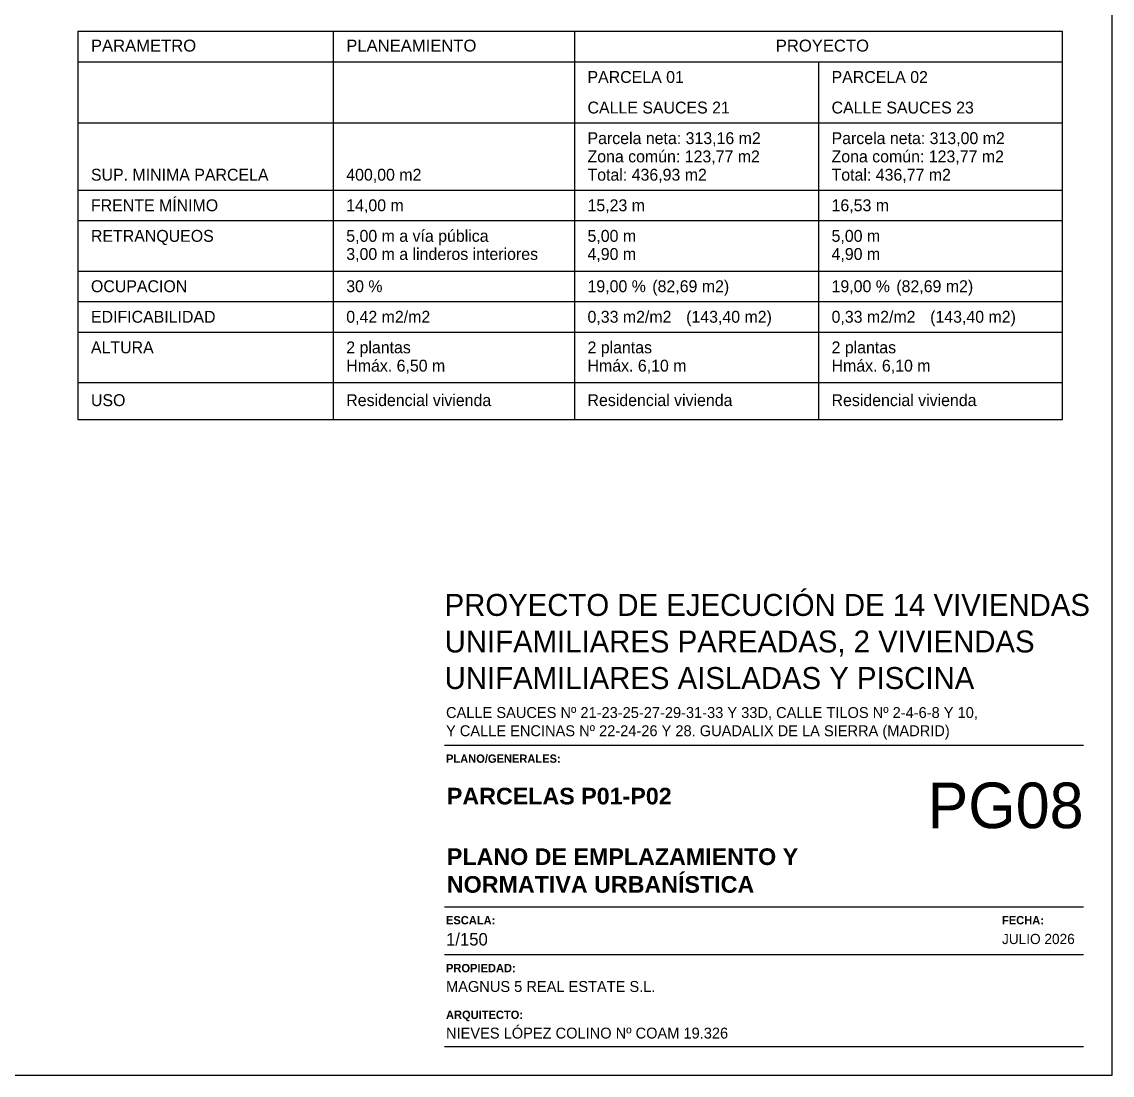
# Model space of a CAD drawing. Header units: millimetres. Extents: x 441061 to 442903, y 4515148 to 4515613.
# Drawn here: x 442300.66 to 442323.53, y 4515512.45 to 4515534.54 of the extents above; entities that cross this region are included whole.
import ezdxf

# ---------------------------------------------------------------- set-up
doc = ezdxf.new("R2010")
doc.units = ezdxf.units.MM
doc.layers.add('01_cartela', color=6, linetype='Continuous', plot=False)
doc.layers.add('01_texto cartela', color=5, linetype='Continuous')
doc.layers.add('01_textos', color=7, linetype='Continuous')
doc.styles.add('Century Gothic', font='', dxfattribs={"height": 2})
doc.styles.add('Century Gothic_3', font='', dxfattribs={"height": 4.5})
doc.styles.add('Century Gothic_6', font='', dxfattribs={"height": 11})
doc.styles.add('NIEVES2', font='sanss___.ttf')
doc.styles.add('NIEVES3', font='swisseb.ttf')
doc.styles.get('Century Gothic').set_extended_font_data('Century Gothic')
doc.styles.get('Century Gothic_3').set_extended_font_data('Century Gothic')
doc.styles.get('Century Gothic_6').set_extended_font_data('Century Gothic')

msp = doc.modelspace()

# ---------------------------------------------------------------- linework, layer by layer
at = {"layer": '01_cartela', "color": 3, "elevation": 0}
msp.add_lwpolyline([(442262.258, 4515555.517), (442262.258, 4515512.447), (442323.534, 4515512.447), (442323.534, 4515555.517)], close=True, dxfattribs=at)
at = {"layer": '01_texto cartela'}
for p, q in [((442309.532, 4515519.369, 0), (442322.934, 4515519.369, 0)), ((442309.532, 4515515.98, 0), (442322.934, 4515515.98, 0)), ((442309.532, 4515514.976, 0), (442322.934, 4515514.976, 0)), ((442309.532, 4515513.047, 0), (442322.934, 4515513.047, 0))]:
    msp.add_line(p, q, dxfattribs=at)
at = {"layer": '01_textos', "ltscale": 0.01}
for p, q in [((442301.84, 4515534.347, 0), (442301.84, 4515526.204, 0)), ((442301.84, 4515534.347, 0), (442322.492, 4515534.347, 0)), ((442307.194, 4515534.347, 0), (442307.194, 4515526.204, 0)), ((442312.255, 4515534.347, 0), (442312.255, 4515526.204, 0)), ((442322.492, 4515526.204, 0), (442322.492, 4515534.347, 0)), ((442301.84, 4515533.705, 0), (442322.492, 4515533.705, 0)), ((442317.373, 4515533.705, 0), (442317.373, 4515526.204, 0)), ((442301.84, 4515532.423, 0), (442322.492, 4515532.423, 0)), ((442301.84, 4515531.014, 0), (442322.492, 4515531.014, 0)), ((442301.84, 4515530.373, 0), (442322.492, 4515530.373, 0)), ((442301.84, 4515529.316, 0), (442322.492, 4515529.316, 0)), ((442301.84, 4515528.675, 0), (442322.492, 4515528.675, 0)), ((442301.84, 4515528.034, 0), (442322.492, 4515528.034, 0)), ((442301.84, 4515526.977, 0), (442322.492, 4515526.977, 0)), ((442301.84, 4515526.204, 0), (442322.492, 4515526.204, 0))]:
    msp.add_line(p, q, dxfattribs=at)

# ---------------------------------------------------------------- texts
at = {"layer": '01_texto cartela'}
for s, insert, char_height, width, attachment_point, style in [('\\PPROYECTO DE EJECUCIÓN DE 14 VIVIENDAS UNIFAMILIARES PAREADAS, 2 VIVIENDAS UNIFAMILIARES AISLADAS Y PISCINA', (442309.532, 4515523.309, 0), 0.46, 13.64434, 1, 'Century Gothic_3'), ('CALLE SAUCES Nº 21-23-25-27-29-31-33 Y 33D, CALLE TILOS Nº 2-4-6-8 Y 10, \\PY CALLE ENCINAS Nº 22-24-26 Y 28. GUADALIX DE LA SIERRA (MADRID)', (442309.561, 4515520.169, 0), 0.2291, 18.49362, 1, 'Century Gothic'), ('{\\fCentury Gothic|b1|i0|c0|p34;PLANO/GENERALES: }', (442309.561, 4515519.175, 0), 0.17403, 4.23429, 1, 'Century Gothic'), ('\\pt4.6546;PLANO DE EMPLAZAMIENTO Y\\PNORMATIVA URBANÍSTICA', (442309.579, 4515516.27, 0), 0.34911, 14.01816, 7, 'NIEVES3'), ('{\\fCentury Gothic|b1|i0|c0|p34;ESCALA: }', (442309.561, 4515515.786, 0), 0.17403, 4.23429, 1, 'Century Gothic'), ('{\\fCentury Gothic|b1|i0|c0|p34;FECHA: }', (442321.223, 4515515.786, 0), 0.17403, 4.23429, 1, 'Century Gothic'), ('1/150', (442309.561, 4515515.429, 0), 0.2618, 4.23429, 1, 'Century Gothic'), ('JULIO 2026', (442321.223, 4515515.412, 0), 0.2138, 7.00875, 1, 'Century Gothic'), ('{\\fCentury Gothic|b1|i0|c0|p34;PROPIEDAD:}', (442309.561, 4515514.781, 0), 0.17403, 1.67418, 1, 'Century Gothic'), ('MAGNUS 5 REAL ESTATE S.L.', (442309.561, 4515514.423, 0), 0.2291, 9.76462, 1, 'Century Gothic'), ('{\\fCentury Gothic|b1|i0|c0|p34;ARQUITECTO:}', (442309.561, 4515513.802, 0), 0.17403, 1.67418, 1, 'Century Gothic'), ('NIEVES LÓPEZ COLINO Nº COAM 19.326', (442309.561, 4515513.445, 0), 0.2291, 7.30306, 1, 'Century Gothic')]:
    msp.add_mtext(s, dxfattribs=dict(at, insert=insert, char_height=char_height, width=width, attachment_point=attachment_point, style=style))
at = {"layer": '01_texto cartela', "color": 1}
for s, insert, char_height, width, attachment_point, style in [('\\pt4.6546;PARCELAS P01-P02', (442309.579, 4515518.122, 0), 0.34911, 14.01816, 7, 'NIEVES3'), ('PG08', (442322.934, 4515518.586, 0), 0.9571, 2.09971, 3, 'Century Gothic_6')]:
    msp.add_mtext(s, dxfattribs=dict(at, insert=insert, char_height=char_height, width=width, attachment_point=attachment_point, style=style))
at = {"layer": '01_textos', "color": 5, "ltscale": 0.01}
for s, height, style, p in [('PARAMETRO', 0.2494, 'NIEVES2', (442302.114, 4515533.921, 0)), ('PLANEAMIENTO', 0.24938, 'NIEVES2', (442307.469, 4515533.921, 0)), ('PROYECTO', 0.2494, 'NIEVES2', (442316.478, 4515533.921, 0)), ('Parcela neta: 313,16 m2', 0.24938, 'Century Gothic', (442312.529, 4515531.979, 0)), ('Parcela neta: 313,00 m2', 0.24938, 'Century Gothic', (442317.648, 4515531.979, 0)), ('Zona común: 123,77 m2 ', 0.24938, 'Century Gothic', (442312.529, 4515531.596, 0)), ('Zona común: 123,77 m2 ', 0.24938, 'Century Gothic', (442317.648, 4515531.596, 0)), ('SUP. MINIMA PARCELA', 0.24938, 'Century Gothic', (442302.114, 4515531.212, 0)), ('400,00 m2 ', 0.2494, 'Century Gothic', (442307.469, 4515531.212, 0)), ('Total: 436,93 m2', 0.24938, 'Century Gothic', (442312.529, 4515531.212, 0)), ('Total: 436,77 m2', 0.24938, 'Century Gothic', (442317.648, 4515531.212, 0)), ('FRENTE MÍNIMO', 0.24938, 'Century Gothic', (442302.114, 4515530.571, 0)), ('14,00 m', 0.2494, 'Century Gothic', (442307.469, 4515530.571, 0)), ('15,23 m', 0.2494, 'Century Gothic', (442312.529, 4515530.571, 0)), ('16,53 m', 0.2494, 'Century Gothic', (442317.648, 4515530.571, 0)), ('RETRANQUEOS', 0.24938, 'Century Gothic', (442302.114, 4515529.929, 0)), ('5,00 m a vía pública', 0.24938, 'Century Gothic', (442307.469, 4515529.929, 0)), ('5,00 m', 0.2494, 'Century Gothic', (442312.529, 4515529.929, 0)), ('5,00 m', 0.2494, 'Century Gothic', (442317.648, 4515529.929, 0)), ('3,00 m a linderos interiores', 0.24938, 'Century Gothic', (442307.469, 4515529.549, 0)), ('4,90 m ', 0.2494, 'Century Gothic', (442312.529, 4515529.549, 0)), ('4,90 m ', 0.2494, 'Century Gothic', (442317.648, 4515529.549, 0)), ('OCUPACION', 0.2494, 'Century Gothic', (442302.114, 4515528.873, 0)), ('30 %%%', 0.2494, 'Century Gothic', (442307.469, 4515528.873, 0)), ('19,00 %%% ', 0.2494, 'Century Gothic', (442312.529, 4515528.873, 0)), ('(82,69 m2)', 0.2494, 'Century Gothic', (442313.888, 4515528.873, 0)), ('19,00 %%% ', 0.2494, 'Century Gothic', (442317.648, 4515528.873, 0)), ('(82,69 m2)', 0.2494, 'Century Gothic', (442319.006, 4515528.873, 0)), ('0,42 m2/m2 ', 0.24938, 'Century Gothic', (442307.469, 4515528.232, 0)), ('0,33 m2/m2 ', 0.24938, 'Century Gothic', (442312.529, 4515528.232, 0)), ('(143,40 m2) ', 0.24938, 'Century Gothic', (442314.598, 4515528.232, 0)), ('0,33 m2/m2 ', 0.24938, 'Century Gothic', (442317.648, 4515528.232, 0)), ('(143,40 m2) ', 0.24938, 'Century Gothic', (442319.716, 4515528.232, 0)), ('EDIFICABILIDAD', 0.24938, 'Century Gothic', (442302.114, 4515528.232, 0)), ('ALTURA ', 0.2494, 'Century Gothic', (442302.114, 4515527.59, 0)), ('2 plantas ', 0.2494, 'Century Gothic', (442307.469, 4515527.59, 0)), ('2 plantas', 0.2494, 'Century Gothic', (442312.529, 4515527.59, 0)), ('2 plantas', 0.2494, 'Century Gothic', (442317.648, 4515527.59, 0)), ('Hmáx. 6,50 m', 0.24938, 'Century Gothic', (442307.469, 4515527.207, 0)), ('Hmáx. 6,10 m', 0.24938, 'Century Gothic', (442312.529, 4515527.207, 0)), ('Hmáx. 6,10 m', 0.24938, 'Century Gothic', (442317.648, 4515527.207, 0)), ('USO', 0.2494, 'Century Gothic', (442302.114, 4515526.483, 0)), ('Residencial vivienda', 0.24938, 'Century Gothic', (442307.469, 4515526.483, 0)), ('Residencial vivienda', 0.24938, 'Century Gothic', (442312.529, 4515526.483, 0)), ('Residencial vivienda', 0.24938, 'Century Gothic', (442317.648, 4515526.483, 0))]:
    msp.add_text(s, height=height, dxfattribs=dict(at, style=style)).set_placement(p)
at = {"layer": '01_textos', "color": 1, "ltscale": 0.01, "style": 'Century Gothic'}
for s, height, p in [('PARCELA 01', 0.2494, (442312.529, 4515533.262, 0)), ('PARCELA 02', 0.2494, (442317.648, 4515533.262, 0)), ('CALLE SAUCES 21', 0.24938, (442312.529, 4515532.621, 0)), ('CALLE SAUCES 23', 0.24938, (442317.648, 4515532.621, 0))]:
    msp.add_text(s, height=height, dxfattribs=at).set_placement(p)

doc.saveas('drawing.dxf')
